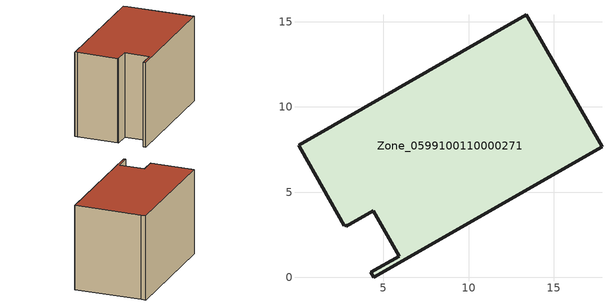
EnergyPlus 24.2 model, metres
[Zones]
Zone_0599100110000271
 floor ground (C_G): 0.19,7.47 0.02,7.76 13.38,15.41 13.69,14.92 17.83,7.67 4.44,0 4.26,0.3 5.92,1.25 4.4,3.91 2.82,3.01 2.77,3.08 2.7,3.04 z0
 wall outside (C_F): 5.92,1.25 4.26,0.3 4.44,0 17.83,7.67 13.69,14.92 13.38,15.41 0.02,7.76 0.19,7.47 2.7,3.04 2.77,3.08 2.82,3.01 4.4,3.91 5.92,1.25 z0:10.63
 roof outside (C_R): 0.02,7.76 0.19,7.47 2.7,3.04 2.77,3.08 2.82,3.01 4.4,3.91 5.92,1.25 4.26,0.3 4.44,0 17.83,7.67 13.69,14.92 13.38,15.41 z10.63
[BUILDING]
Pand.0599100110000271: North Axis=0; Terrain=City; Loads Convergence Tolerance Value=0.04; Temperature Convergence Tolerance Value=0.4; Solar Distribution=FullExterior; Maximum Number of Warmup Days=25; Minimum Number of Warmup Days=1
[Site:Location]
Rotterdam.The.Hague.AP_ZH_NLD Design_Conditions: Latitude=51.96; Longitude=4.45; Time Zone=1; Elevation=-4.5
[SITE:GROUNDTEMPERATURE:BUILDINGSURFACE]
18, 18, 18, 18, 18, 18, 18, 18, 18, 18, 18, 18
[MATERIAL] Thermal Absorptance=0.9; Solar Absorptance=0.7; Visible Absorptance=0.7
Name | Roughness | Thickness | Conductivity | Density | Specific Heat
G.TC.2015-2018 | MediumSmooth | 0.15 | 0.0428571 | 540 | 1210
F.TC.2015-2018 | Rough | 0.3 | 0.0666667 | 1920 | 840
R.TC.2015-2018 | MediumRough | 0.2 | 0.0333333 | 1500 | 1000
[CONSTRUCTION]
C_G: G.TC.2015-2018
C_F: F.TC.2015-2018
C_R: R.TC.2015-2018
[ZONE]
Zone_0599100110000271: Type=1; Multiplier=1; Ceiling Height=Autocalculate; Volume=Autocalculate; Floor Area=autocalculate; Part of Total Floor Area=Yes
[ZONEINFILTRATION:DESIGNFLOWRATE]
Infil_Zone_0599100110000271: Zone or ZoneList or Space or SpaceList=Zone_0599100110000271; Schedule=AlwaysOn; Design Flow Rate Calculation Method=Flow/Area; Flow Rate per Floor Area=0.0015; Constant Term Coefficient=1; Temperature Term Coefficient=0; Velocity Term Coefficient=0; Velocity Squared Term Coefficient=0
[HVACTEMPLATE:ZONE:IDEALLOADSAIRSYSTEM]
Zone_0599100110000271: Maximum Heating Supply Air Temperature=50; Minimum Cooling Supply Air Temperature=13; Maximum Heating Supply Air Humidity Ratio=0.0156; Minimum Cooling Supply Air Humidity Ratio=0.0077; Heating Limit=NoLimit; Cooling Limit=NoLimit; Dehumidification Control Type=ConstantSensibleHeatRatio; Cooling Sensible Heat Ratio=0.7; Dehumidification Setpoint=60; Humidification Control Type=None; Humidification Setpoint=30; Outdoor Air Method=None; Outdoor Air Flow Rate per Person=0.00944; Outdoor Air Flow Rate per Zone Floor Area=0; Outdoor Air Flow Rate per Zone=0; Demand Controlled Ventilation Type=None; Outdoor Air Economizer Type=NoEconomizer; Heat Recovery Type=None; Sensible Heat Recovery Effectiveness=0.7; Latent Heat Recovery Effectiveness=0.65
[ZONECONTROL:THERMOSTAT]
ThermostatControl_Zone_0599100110000271: Zone or ZoneList=Zone_0599100110000271; Control Type Schedule=DualSetpointControlType; Control 1=Thermostat_Zone_0599100110000271; Temperature Difference Between Cutout And Setpoint=0
[THERMOSTATSETPOINT:DUALSETPOINT]
Thermostat_Zone_0599100110000271: Heating Setpoint Temperature Schedule=HeatingSetpoint_Zone_0599100110000271; Cooling Setpoint Temperature Schedule=CoolingSetpoint_Zone_0599100110000271
[SCHEDULE:COMPACT]
HeatingSetpoint_Zone_0599100110000271: Through: 12/31, For: AllDays, Until: 24:00, 21
CoolingSetpoint_Zone_0599100110000271: Through: 12/31, For: AllDays, Until: 24:00, 24
DualSetpointControlType: Through: 12/31, For: AllDays, Until: 24:00, 4
AlwaysOn: Through: 12/31, For: AllDays, Until: 24:00, 1
